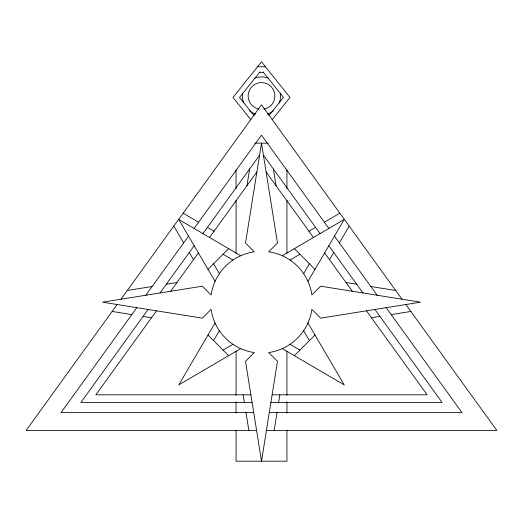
<?xml version="1.0" encoding="UTF-8"?>
<svg xmlns="http://www.w3.org/2000/svg" width="523" height="523" viewBox="0 0 523 523"><rect width="100%" height="100%" fill="white"/><g stroke="black" fill="none" stroke-linecap="round" stroke-linejoin="round"><path stroke-width="0.78" d="M246.967 185.691L249.641 168.955M274.15 430.436L277 412.627M278.628 402.449L279.851 394.813M215.058 322.979L178.742 384.935L240.698 348.619M213.574 340.61L219.372 330.719M303.628 273.64L309.426 263.749M307.942 281.374L344.258 219.418L282.302 255.74M329.503 259.683L333.72 252.485M339.349 242.894L349.187 226.106M117.139 304.523L26.15 430.436L256.577 430.436M120.976 299.221L261.5 104.763L402.024 299.221M136.836 307.674L60.995 412.627L253.727 412.627M145.819 295.247L188.542 236.135M194.105 228.427L261.5 135.169L328.895 228.427M148.094 309.479L80.908 402.449L252.099 402.449M160.018 292.972L194.164 245.725M202.924 233.598L259.571 155.213M156.534 310.825L95.84 394.813L250.877 394.813M170.668 291.272L198.38 252.923M209.54 237.475L256.891 171.949M260.003 71.821L239.521 97.422L254.008 115.531M268.992 115.531L283.479 97.422L262.997 71.821M272.189 119.682L289.997 97.422L261.5 61.799L233.003 97.422L250.811 119.682M207.997 269.325L228.649 248.673M294.351 355.686L315.003 335.034M308.969 231.258L315.585 227.381M324.404 222.21L339.839 213.162M290.043 260.049L299.934 254.25M223.066 350.103L232.957 344.311M127.292 290.481L152.141 286.506M166.334 284.231L176.983 282.531M371.474 317.755L379.914 316.408M391.171 314.604L410.869 311.453M257.525 66.767L265.475 66.767M259.513 72.429L263.487 72.429M254.636 143.158L268.364 143.158M272.123 394.813L427.16 394.813L366.466 310.825M270.901 402.449L442.092 402.449L374.906 309.479M269.273 412.627L462.005 412.627L386.164 307.674M266.423 430.436L496.85 430.436L405.861 304.523M346.017 282.531L356.666 284.231M370.859 286.506L395.708 290.481M112.131 311.453L131.829 314.604M143.086 316.408L151.526 317.755M183.161 213.162L198.596 222.21M207.415 227.381L214.031 231.258M240.698 255.74L178.742 219.418L215.058 281.374M223.066 254.25L232.957 260.049M290.043 344.311L299.934 350.103M282.302 348.619L344.258 384.935L307.942 322.979M294.351 248.673L315.003 269.325M207.997 335.034L228.649 355.686M334.459 236.135L377.181 295.247M263.429 155.213L320.076 233.598M328.836 245.725L362.982 292.972M266.109 171.949L313.46 237.475M324.62 252.923L352.332 291.272M303.628 330.719L309.426 340.61M213.574 263.749L219.372 273.64M173.813 226.106L183.651 242.894M189.28 252.485L193.497 259.683M273.359 168.955L276.033 185.691M243.149 394.813L244.372 402.449M246 412.627L248.85 430.436M286.944 170.067L286.944 188.829M286.944 200.244L286.944 253.25M286.944 351.11L286.944 395.146M286.944 401.671L286.944 413.085M286.944 430.213L286.944 461.201L236.056 461.201L236.056 430.213M236.056 170.067L236.056 188.829M236.056 200.244L236.056 253.25M236.056 351.11L236.056 395.146M236.056 401.671L236.056 413.085M280.361 93.074A19.083 19.083 0 0 1 279.243 102.985M273.529 110.778A19.083 19.083 0 0 1 267.351 114.125M255.649 114.125A19.083 19.083 0 0 1 249.471 110.778M243.757 102.985A19.083 19.083 0 0 1 242.639 93.074M254.479 78.221A19.083 19.083 0 0 1 268.521 78.221M259.068 109.098A13.356 13.356 0 0 1 250.36 88.59A13.356 13.356 0 0 1 272.64 88.59A13.356 13.356 0 0 1 263.932 109.098M261.5 143.158L245.522 243.025L254.302 251.805A50.888 50.888 0 0 0 211.122 294.985L202.342 286.199L102.482 302.176L202.342 318.154L211.122 309.374A50.888 50.888 0 0 0 254.302 352.554L245.522 361.334L261.5 461.201L277.478 361.334L268.698 352.554A50.888 50.888 0 0 0 311.878 309.374L320.658 318.154L420.518 302.176L320.658 286.199L311.878 294.985A50.888 50.888 0 0 0 268.698 251.805L277.478 243.025L261.5 143.158"/></g></svg>
